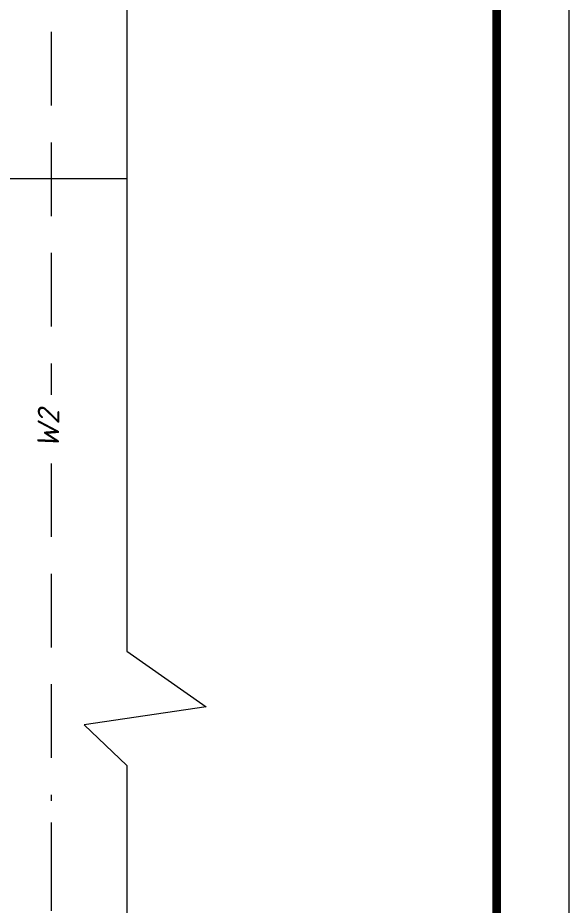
# Model space of a CAD drawing. Header units: millimetres. Extents: x 27137 to 30937, y -4667 to -569.
# Drawn here: x 30180.2 to 30218.2, y -2861.2 to -2799.9 of the extents above; entities that cross this region are included whole.
import ezdxf

# ---------------------------------------------------------------- set-up
doc = ezdxf.new("R2010")
doc.units = ezdxf.units.MM
doc.header["$LTSCALE"] = 0.4
doc.linetypes.add('штриховаяX2', pattern=[38.1, 25.4, -12.7])
doc.styles.add('Isocpeur', font='isocpeui.ttf', dxfattribs={"height": 2.5})

msp = doc.modelspace()

# ---------------------------------------------------------------- linework, layer by layer
at = {"lineweight": 15}
for p, q in [((30187.7368, -2796.1837), (30187.7379, -2843.6382)), ((30187.7371, -2811.0495), (30059.8064, -2811.0523)), ((30187.7379, -2843.6382), (30193.2148, -2847.4769)), ((30193.2148, -2847.4769), (30184.802, -2848.7242)), ((30184.802, -2848.7242), (30187.738, -2851.5168)), ((30187.738, -2851.5168), (30187.7384, -2866.4602))]:
    msp.add_line(p, q, dxfattribs=at)
at = {"linetype": 'штриховаяX2', "lineweight": 15, "ltscale": 0.5}
for p, q in [((30182.5344, -2800.9214), (30182.5338, -2825.9588)), ((30182.5337, -2830.6787), (30182.5332, -2853.95)), ((30182.5332, -2855.4471), (30182.5332, -2856.4602)), ((30182.5332, -2856.4602), (30182.533, -2862.7274))]:
    msp.add_line(p, q, dxfattribs=at)
at = {"color": 7, "lineweight": 15}
msp.add_lwpolyline([(29377.2396, -3328.1159), (30218.2396, -3328.1159), (30218.2396, -2734.1159), (29377.2396, -2734.1159)], close=True, dxfattribs=at)
at = {"lineweight": 15, "const_width": 0.6}
msp.add_lwpolyline([(29397.2396, -3323.1159), (30213.2396, -3323.1159), (30213.2396, -2739.1159), (29397.2396, -2739.1159)], close=True, dxfattribs=at)
msp.add_lwpolyline([(29397.2396, -2739.1159), (30213.2396, -2739.1159), (30213.2396, -3323.1159), (29397.2396, -3323.1159)], dxfattribs=at)

# ---------------------------------------------------------------- texts
at = {"linetype": 'штриховаяX2', "lineweight": 15, "insert": (30181.6032, -2826.9621), "char_height": 1.5, "attachment_point": 3, "rotation": 89.090136, "style": 'Isocpeur'}
msp.add_mtext_dynamic_manual_height_columns('W2', width=3.719358, gutter_width=12.5, heights=[0], dxfattribs=at)

doc.saveas('drawing.dxf')
